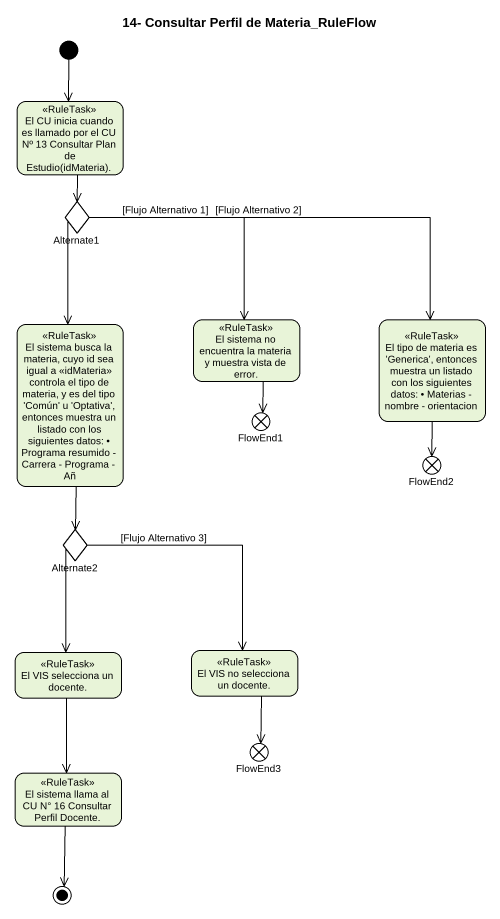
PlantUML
@startuml
title 14- Consultar Perfil de Materia_RuleFlow
hide empty description
state "El CU inicia cuando es llamado por el CU Nº 13 Consultar Plan de Estudio(idMateria)." as El_CU_inicia_cuando_es <<RuleTask>>
state Alternate1 <<choice>>
state "El sistema busca la materia, cuyo id sea igual a <<idMateria>> controla el tipo de materia, y es del tipo 'Común' u 'Optativa', entonces muestra un listado con los siguientes datos: • Programa resumido - Carrera - Programa - Añ" as El_sistema_busca_la_materia <<RuleTask>>
state "El sistema no encuentra la materia y muestra vista de error." as El_sistema_no_encuentra_la <<RuleTask>>
state "El tipo de materia es 'Generica', entonces muestra un listado con los siguientes datos: • Materias - nombre - orientacion" as El_tipo_de_materia_es <<RuleTask>>
state FlowEnd1 <<end>>
state FlowEnd2 <<end>>
state Alternate2 <<choice>>
state "El VIS selecciona un docente." as El_VIS_selecciona_un_docente <<RuleTask>>
state "El VIS no selecciona un docente." as El_VIS_no_selecciona_un <<RuleTask>>
state FlowEnd3 <<end>>
state "El sistema llama al CU N° 16 Consultar Perfil Docente." as El_sistema_llama_al_CU_N_16 <<RuleTask>>
[*] --> El_CU_inicia_cuando_es
El_CU_inicia_cuando_es --> Alternate1
Alternate1 --> El_sistema_busca_la_materia
Alternate1 --> El_sistema_no_encuentra_la : [Flujo Alternativo 1]
Alternate1 -right-> El_tipo_de_materia_es : [Flujo Alternativo 2]
El_sistema_busca_la_materia --> Alternate2
El_sistema_no_encuentra_la --> FlowEnd1
El_tipo_de_materia_es --> FlowEnd2
Alternate2 --> El_VIS_selecciona_un_docente
Alternate2 --> El_VIS_no_selecciona_un : [Flujo Alternativo 3]
El_VIS_selecciona_un_docente --> El_sistema_llama_al_CU_N_16
El_VIS_no_selecciona_un --> FlowEnd3
El_sistema_llama_al_CU_N_16 --> [*]
@enduml
